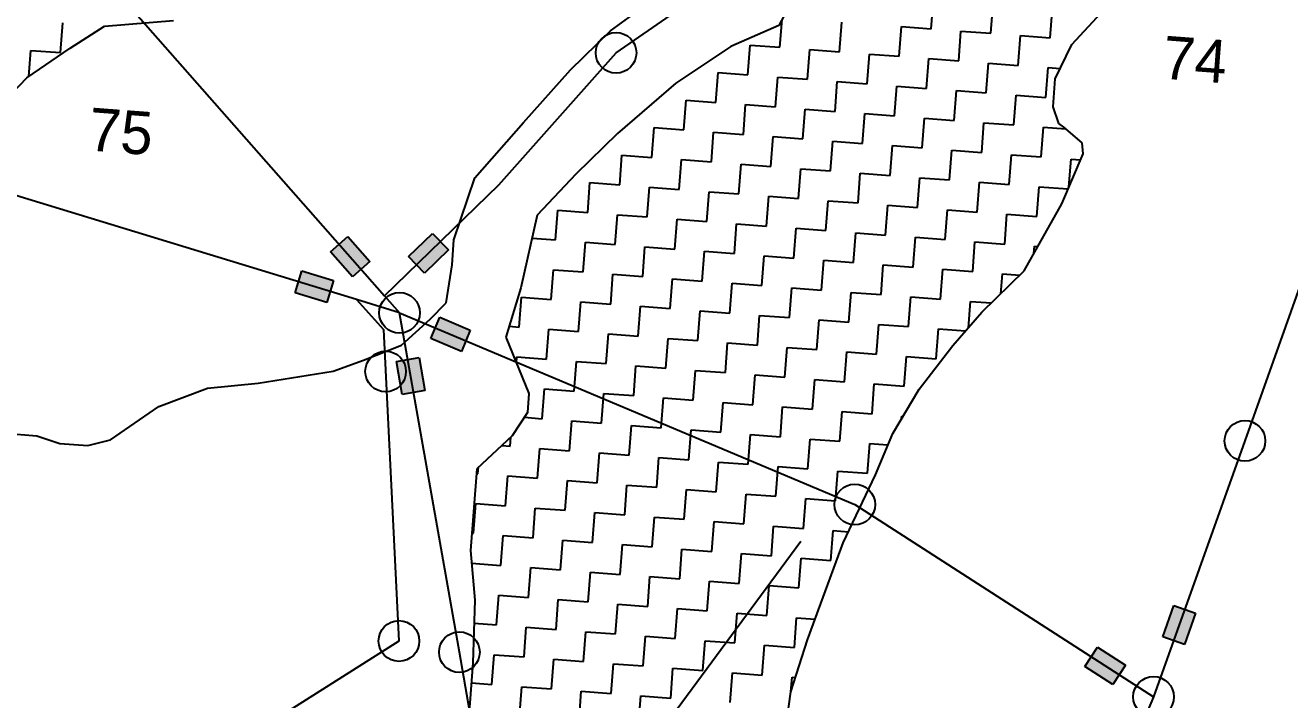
# Model space of a CAD drawing. Header units: metres. Extents: x 277693 to 281059, y 2038920 to 2043234.
# Drawn here: x 279516.8 to 279938.2, y 2039495.3 to 2039720.1 of the extents above; entities that cross this region are included whole.
import ezdxf
from ezdxf.enums import TextEntityAlignment as Align

# ---------------------------------------------------------------- set-up
doc = ezdxf.new("R2010")
doc.units = ezdxf.units.M
doc.header["$MEASUREMENT"] = 0
for name, color, linetype in [('LINE_WATER', 4, 'Continuous'), ('POLY_HATCH', 12, 'Continuous'), ('POLY_PARCEL', 6, 'Continuous'), ('TEXT_MAPOUT', 7, 'Continuous'), ('TEXT_PARCEL', 7, 'Continuous'), ('V_BOUND_LINE', 7, 'Continuous')]:
    doc.layers.add(name, color=color, linetype=linetype)
doc.styles.get("Standard").update_dxf_attribs({"font": 'arial.ttf'})
doc.styles.add('TEXT_MAP', font='', dxfattribs={"height": 2.5})
doc.styles.get('TEXT_MAP').set_extended_font_data('Kruti Dev 050')

msp = doc.modelspace()

# ---------------------------------------------------------------- hatches: boundary and pattern name
for points in [[(279625.84, 2039636.29), (279631.6, 2039641.36), (279624.27, 2039649.68), (279618.52, 2039644.61)], [(279644.52, 2039642.97), (279649.87, 2039637.48), (279657.82, 2039645.21), (279652.47, 2039650.7)], [(279617.34, 2039627.64), (279619.58, 2039634.97), (279608.98, 2039638.22), (279606.74, 2039630.88)], [(279654.91, 2039622.78), (279651.93, 2039615.71), (279662.15, 2039611.41), (279665.13, 2039618.48)], [(279648.07, 2039609.33), (279640.52, 2039608), (279642.44, 2039597.08), (279649.99, 2039598.41)], [(279895.92, 2039516.25), (279903.14, 2039513.68), (279906.86, 2039524.12), (279899.64, 2039526.69)], [(279879.3, 2039500.39), (279883.45, 2039506.84), (279874.13, 2039512.84), (279869.98, 2039506.4)]]:
    msp.add_hatch(color=256).paths.add_polyline_path(points)

# ---------------------------------------------------------------- linework, layer by layer
for p, q in [((279618.52, 2039644.61), (279624.27, 2039649.68)), ((279624.27, 2039649.68), (279631.6, 2039641.36)), ((279644.52, 2039642.97), (279652.47, 2039650.7)), ((279652.47, 2039650.7), (279657.82, 2039645.21)), ((279625.84, 2039636.29), (279618.52, 2039644.61)), ((279649.87, 2039637.48), (279644.52, 2039642.97)), ((279657.82, 2039645.21), (279649.87, 2039637.48)), ((279606.74, 2039630.88), (279608.98, 2039638.22)), ((279608.98, 2039638.22), (279619.58, 2039634.97)), ((279631.6, 2039641.36), (279625.84, 2039636.29)), ((279619.58, 2039634.97), (279617.34, 2039627.64)), ((279617.34, 2039627.64), (279606.74, 2039630.88)), ((279651.93, 2039615.71), (279654.91, 2039622.78)), ((279654.91, 2039622.78), (279665.13, 2039618.48)), ((279665.13, 2039618.48), (279662.15, 2039611.41)), ((279662.15, 2039611.41), (279651.93, 2039615.71)), ((279640.52, 2039608), (279648.07, 2039609.33)), ((279648.07, 2039609.33), (279649.99, 2039598.41)), ((279642.44, 2039597.08), (279640.52, 2039608)), ((279649.99, 2039598.41), (279642.44, 2039597.08)), ((279660.43, 2039392.69), (279775.26, 2039548.11)), ((279895.92, 2039516.25), (279899.64, 2039526.69)), ((279899.64, 2039526.69), (279906.86, 2039524.12)), ((279906.86, 2039524.12), (279903.14, 2039513.68)), ((279903.14, 2039513.68), (279895.92, 2039516.25)), ((279869.98, 2039506.4), (279874.13, 2039512.84)), ((279874.13, 2039512.84), (279883.45, 2039506.84)), ((279879.3, 2039500.39), (279869.98, 2039506.4)), ((279883.45, 2039506.84), (279879.3, 2039500.39))]:
    msp.add_line(p, q)
for centre in [(279713.7, 2039710.91), (279641.55, 2039624.25), (279636.9, 2039604.7), (279923.29, 2039581.56), (279793.25, 2039560.37), (279641.34, 2039514.86), (279661.48, 2039511.16), (279892.84, 2039496.23)]:
    msp.add_circle(centre, 6.78)
at = {"layer": 'LINE_WATER'}
for p, q in [((279711.9, 2039718.21), (279722.86, 2039726.25)), ((279698.46, 2039705.25), (279711.9, 2039718.21)), ((279682.84, 2039687.72), (279698.46, 2039705.25)), ((279666.65, 2039669.24), (279682.84, 2039687.72)), ((279659.66, 2039648.59), (279666.65, 2039669.24)), ((279659.03, 2039640.27), (279659.66, 2039648.59)), ((279657.09, 2039627.61), (279659.03, 2039640.27)), ((279651.74, 2039622.1), (279657.09, 2039627.61)), ((279642.21, 2039613.46), (279651.74, 2039622.1)), ((279629.51, 2039608.51), (279642.21, 2039613.46)), ((279594.43, 2039600.83), (279619.38, 2039604.85)), ((279619.38, 2039604.85), (279629.51, 2039608.51)), ((279577.54, 2039599.16), (279594.43, 2039600.83)), ((279561.31, 2039593), (279577.54, 2039599.16)), ((279545.19, 2039581.91), (279561.31, 2039593)), ((279509.86, 2039584.09), (279520.64, 2039583.28)), ((279520.64, 2039583.28), (279528.34, 2039580.72)), ((279528.34, 2039580.72), (279537.65, 2039580.02)), ((279537.65, 2039580.02), (279545.19, 2039581.91))]:
    msp.add_line(p, q, dxfattribs=at)
at = {"layer": 'POLY_HATCH'}
for p, q in [((279772.22, 2039727.92), (279767.97, 2039720.04)), ((279865.65, 2039713.73), (279875.35, 2039724.26)), ((279531.73, 2039712.43), (279543.24, 2039719.76)), ((279543.24, 2039719.76), (279566.2, 2039721.67)), ((279767.97, 2039720.04), (279751.93, 2039713.05)), ((279517.3, 2039702.58), (279531.73, 2039712.43)), ((279751.93, 2039713.05), (279733.66, 2039700.75)), ((279860.04, 2039702.3), (279865.65, 2039713.73)), ((279507.4, 2039692.38), (279517.3, 2039702.58)), ((279859.33, 2039692.87), (279860.04, 2039702.3)), ((279733.66, 2039700.75), (279714.13, 2039683.99)), ((279861.28, 2039687.39), (279859.33, 2039692.87)), ((279862.96, 2039686.08), (279861.28, 2039687.39)), ((279869.09, 2039680.87), (279862.96, 2039686.08)), ((279714.13, 2039683.99), (279700.33, 2039670.45)), ((279869.41, 2039677.29), (279869.09, 2039680.87)), ((279862.22, 2039660.61), (279869.41, 2039677.29)), ((279700.33, 2039670.45), (279687.44, 2039656.84)), ((279849.74, 2039638.21), (279862.22, 2039660.61)), ((279687.44, 2039656.84), (279681.95, 2039632.63)), ((279835.65, 2039624.46), (279849.74, 2039638.21)), ((279681.95, 2039632.63), (279676.97, 2039616.19)), ((279825.91, 2039613.35), (279835.65, 2039624.46)), ((279676.97, 2039616.19), (279684.67, 2039597.36)), ((279814.73, 2039598.79), (279825.91, 2039613.35)), ((279684.67, 2039597.36), (279684.19, 2039591.02)), ((279805.9, 2039584.05), (279814.73, 2039598.79)), ((279684.19, 2039591.02), (279679.03, 2039583.2)), ((279800.11, 2039570.26), (279805.9, 2039584.05)), ((279679.03, 2039583.2), (279667.25, 2039572.24)), ((279667.25, 2039572.24), (279665.19, 2039545.03)), ((279789.39, 2039547.53), (279800.11, 2039570.26)), ((279781.93, 2039527.35), (279789.39, 2039547.53)), ((279665.19, 2039545.03), (279666.67, 2039528.51)), ((279666.67, 2039528.51), (279666, 2039507.58)), ((279777.46, 2039515.25), (279781.93, 2039527.35)), ((279771.99, 2039497.88), (279777.46, 2039515.25)), ((279666, 2039507.58), (279664.76, 2039491.26)), ((279770.73, 2039489.09), (279771.99, 2039497.88))]:
    msp.add_line(p, q, dxfattribs=at)
at = {"layer": 'POLY_HATCH', "linetype": 'Continuous'}
for p, q in [((279818.72, 2039718.92), (279819.47, 2039728.85)), ((279838.57, 2039717.42), (279839.33, 2039727.35)), ((279858.43, 2039715.91), (279859.18, 2039725.84)), ((279528.55, 2039710.98), (279529.31, 2039720.9)), ((279768.33, 2039712.76), (279769.03, 2039722)), ((279788.18, 2039711.25), (279788.93, 2039721.18)), ((279808.04, 2039709.75), (279808.79, 2039719.68)), ((279808.79, 2039719.68), (279818.72, 2039718.92)), ((279827.89, 2039708.24), (279828.65, 2039718.17)), ((279828.65, 2039718.17), (279838.57, 2039717.42)), ((279847.75, 2039706.74), (279848.5, 2039716.66)), ((279848.5, 2039716.66), (279858.43, 2039715.91)), ((279517.97, 2039703.03), (279518.63, 2039711.73)), ((279518.63, 2039711.73), (279528.55, 2039710.98)), ((279757.64, 2039703.59), (279758.4, 2039713.51)), ((279758.4, 2039713.51), (279768.33, 2039712.76)), ((279777.5, 2039702.08), (279778.25, 2039712.01)), ((279778.25, 2039712.01), (279788.18, 2039711.25)), ((279797.36, 2039700.57), (279798.11, 2039710.5)), ((279798.11, 2039710.5), (279808.04, 2039709.75)), ((279817.21, 2039699.07), (279817.96, 2039709)), ((279817.96, 2039709), (279827.89, 2039708.24)), ((279837.07, 2039697.56), (279837.82, 2039707.49)), ((279837.82, 2039707.49), (279847.75, 2039706.74)), ((279856.92, 2039696.06), (279857.68, 2039705.98)), ((279857.68, 2039705.98), (279861.7, 2039705.68)), ((279746.96, 2039694.41), (279747.72, 2039704.34)), ((279747.72, 2039704.34), (279757.64, 2039703.59)), ((279766.82, 2039692.9), (279767.57, 2039702.83)), ((279767.57, 2039702.83), (279777.5, 2039702.08)), ((279786.68, 2039691.4), (279787.43, 2039701.33)), ((279787.43, 2039701.33), (279797.36, 2039700.57)), ((279806.53, 2039689.89), (279807.28, 2039699.82)), ((279807.28, 2039699.82), (279817.21, 2039699.07)), ((279826.39, 2039688.39), (279827.14, 2039698.32)), ((279827.14, 2039698.32), (279837.07, 2039697.56)), ((279736.28, 2039685.24), (279737.04, 2039695.16)), ((279737.04, 2039695.16), (279746.96, 2039694.41)), ((279756.14, 2039683.73), (279756.89, 2039693.66)), ((279756.89, 2039693.66), (279766.82, 2039692.9)), ((279846.24, 2039686.88), (279846.99, 2039696.81)), ((279846.99, 2039696.81), (279856.92, 2039696.06)), ((279775.99, 2039682.22), (279776.75, 2039692.15)), ((279776.75, 2039692.15), (279786.68, 2039691.4)), ((279795.85, 2039680.72), (279796.6, 2039690.65)), ((279796.6, 2039690.65), (279806.53, 2039689.89)), ((279815.71, 2039679.21), (279816.46, 2039689.14)), ((279816.46, 2039689.14), (279826.39, 2039688.39)), ((279725.6, 2039676.06), (279726.36, 2039685.99)), ((279726.36, 2039685.99), (279736.28, 2039685.24)), ((279835.56, 2039677.71), (279836.31, 2039687.63)), ((279836.31, 2039687.63), (279846.24, 2039686.88)), ((279855.42, 2039676.2), (279856.17, 2039686.13)), ((279856.17, 2039686.13), (279863.56, 2039685.57)), ((279745.46, 2039674.56), (279746.21, 2039684.48)), ((279746.21, 2039684.48), (279756.14, 2039683.73)), ((279765.31, 2039673.05), (279766.07, 2039682.98)), ((279766.07, 2039682.98), (279775.99, 2039682.22)), ((279785.17, 2039671.54), (279785.92, 2039681.47)), ((279785.92, 2039681.47), (279795.85, 2039680.72)), ((279714.92, 2039666.89), (279715.67, 2039676.81)), ((279715.67, 2039676.81), (279725.6, 2039676.06)), ((279805.02, 2039670.04), (279805.78, 2039679.97)), ((279805.78, 2039679.97), (279815.71, 2039679.21)), ((279824.88, 2039668.53), (279825.63, 2039678.46)), ((279825.63, 2039678.46), (279835.56, 2039677.71)), ((279844.74, 2039667.03), (279845.49, 2039676.95)), ((279845.49, 2039676.95), (279855.42, 2039676.2)), ((279734.78, 2039665.38), (279735.53, 2039675.31)), ((279735.53, 2039675.31), (279745.46, 2039674.56)), ((279754.63, 2039663.87), (279755.39, 2039673.8)), ((279755.39, 2039673.8), (279765.31, 2039673.05)), ((279774.49, 2039662.37), (279775.24, 2039672.3)), ((279775.24, 2039672.3), (279785.17, 2039671.54)), ((279864.65, 2039666.24), (279865.34, 2039675.45)), ((279865.34, 2039675.45), (279868.51, 2039675.21)), ((279794.34, 2039660.86), (279795.1, 2039670.79)), ((279795.1, 2039670.79), (279805.02, 2039670.04)), ((279814.2, 2039659.36), (279814.95, 2039669.28)), ((279814.95, 2039669.28), (279824.88, 2039668.53)), ((279834.06, 2039657.85), (279834.81, 2039667.78)), ((279834.81, 2039667.78), (279844.74, 2039667.03)), ((279704.24, 2039657.71), (279704.99, 2039667.64)), ((279704.99, 2039667.64), (279714.92, 2039666.89)), ((279724.1, 2039656.21), (279724.85, 2039666.13)), ((279724.85, 2039666.13), (279734.78, 2039665.38)), ((279743.95, 2039654.7), (279744.71, 2039664.63)), ((279744.71, 2039664.63), (279754.63, 2039663.87)), ((279853.91, 2039656.35), (279854.66, 2039666.27)), ((279854.66, 2039666.27), (279864.34, 2039665.54)), ((279763.81, 2039653.19), (279764.56, 2039663.12)), ((279764.56, 2039663.12), (279774.49, 2039662.37)), ((279783.66, 2039651.69), (279784.42, 2039661.62)), ((279784.42, 2039661.62), (279794.34, 2039660.86)), ((279803.52, 2039650.18), (279804.27, 2039660.11)), ((279804.27, 2039660.11), (279814.2, 2039659.36)), ((279693.56, 2039648.54), (279694.31, 2039658.46)), ((279694.31, 2039658.46), (279704.24, 2039657.71)), ((279713.42, 2039647.03), (279714.17, 2039656.96)), ((279714.17, 2039656.96), (279724.1, 2039656.21)), ((279733.27, 2039645.52), (279734.02, 2039655.45)), ((279734.02, 2039655.45), (279743.95, 2039654.7)), ((279823.37, 2039648.68), (279824.13, 2039658.6)), ((279824.13, 2039658.6), (279834.06, 2039657.85)), ((279843.23, 2039647.17), (279843.98, 2039657.1)), ((279843.98, 2039657.1), (279853.91, 2039656.35)), ((279753.13, 2039644.02), (279753.88, 2039653.95)), ((279753.88, 2039653.95), (279763.81, 2039653.19)), ((279772.98, 2039642.51), (279773.74, 2039652.44)), ((279773.74, 2039652.44), (279783.66, 2039651.69)), ((279792.84, 2039641.01), (279793.59, 2039650.94)), ((279793.59, 2039650.94), (279803.52, 2039650.18)), ((279685.69, 2039649.13), (279693.56, 2039648.54)), ((279702.74, 2039637.86), (279703.49, 2039647.78)), ((279703.49, 2039647.78), (279713.42, 2039647.03)), ((279812.69, 2039639.5), (279813.45, 2039649.43)), ((279813.45, 2039649.43), (279823.37, 2039648.68)), ((279832.55, 2039638), (279833.3, 2039647.92)), ((279833.3, 2039647.92), (279843.23, 2039647.17)), ((279722.59, 2039636.35), (279723.34, 2039646.28)), ((279723.34, 2039646.28), (279733.27, 2039645.52)), ((279742.45, 2039634.84), (279743.2, 2039644.77)), ((279743.2, 2039644.77), (279753.13, 2039644.02)), ((279762.3, 2039633.34), (279763.06, 2039643.27)), ((279763.06, 2039643.27), (279772.98, 2039642.51)), ((279852.98, 2039644.02), (279853.16, 2039646.42)), ((279853.16, 2039646.42), (279854.27, 2039646.33)), ((279692.05, 2039628.68), (279692.81, 2039638.61)), ((279692.81, 2039638.61), (279702.74, 2039637.86)), ((279782.16, 2039631.83), (279782.91, 2039641.76)), ((279782.91, 2039641.76), (279792.84, 2039641.01)), ((279802.01, 2039630.33), (279802.77, 2039640.25)), ((279802.77, 2039640.25), (279812.69, 2039639.5)), ((279821.87, 2039628.82), (279822.62, 2039638.75)), ((279822.62, 2039638.75), (279832.55, 2039638)), ((279711.91, 2039627.18), (279712.66, 2039637.1)), ((279712.66, 2039637.1), (279722.59, 2039636.35)), ((279731.77, 2039625.67), (279732.52, 2039635.6)), ((279732.52, 2039635.6), (279742.45, 2039634.84)), ((279751.62, 2039624.16), (279752.37, 2039634.09)), ((279752.37, 2039634.09), (279762.3, 2039633.34)), ((279841.98, 2039630.63), (279842.48, 2039637.24)), ((279842.48, 2039637.24), (279848.3, 2039636.8)), ((279771.48, 2039622.66), (279772.23, 2039632.59)), ((279772.23, 2039632.59), (279782.16, 2039631.83)), ((279791.33, 2039621.15), (279792.09, 2039631.08)), ((279792.09, 2039631.08), (279802.01, 2039630.33)), ((279681.37, 2039619.51), (279682.13, 2039629.43)), ((279682.13, 2039629.43), (279692.05, 2039628.68)), ((279701.23, 2039618), (279701.98, 2039627.93)), ((279701.98, 2039627.93), (279711.91, 2039627.18)), ((279721.09, 2039616.49), (279721.84, 2039626.42)), ((279721.84, 2039626.42), (279731.77, 2039625.67)), ((279811.19, 2039619.65), (279811.94, 2039629.57)), ((279811.94, 2039629.57), (279821.87, 2039628.82)), ((279831.13, 2039619.3), (279831.8, 2039628.07)), ((279831.8, 2039628.07), (279838.8, 2039627.54)), ((279740.94, 2039614.99), (279741.69, 2039624.92)), ((279741.69, 2039624.92), (279751.62, 2039624.16)), ((279760.8, 2039613.48), (279761.55, 2039623.41)), ((279761.55, 2039623.41), (279771.48, 2039622.66)), ((279780.65, 2039611.98), (279781.4, 2039621.9)), ((279781.4, 2039621.9), (279791.33, 2039621.15)), ((279678.05, 2039619.76), (279681.37, 2039619.51)), ((279690.55, 2039608.83), (279691.3, 2039618.75)), ((279691.3, 2039618.75), (279701.23, 2039618)), ((279710.4, 2039607.32), (279711.16, 2039617.25)), ((279711.16, 2039617.25), (279721.09, 2039616.49)), ((279800.51, 2039610.47), (279801.26, 2039620.4)), ((279801.26, 2039620.4), (279811.19, 2039619.65)), ((279820.36, 2039608.97), (279821.12, 2039618.89)), ((279821.12, 2039618.89), (279830.17, 2039618.21)), ((279730.26, 2039605.81), (279731.01, 2039615.74)), ((279731.01, 2039615.74), (279740.94, 2039614.99)), ((279750.12, 2039604.31), (279750.87, 2039614.24)), ((279750.87, 2039614.24), (279760.8, 2039613.48)), ((279680.47, 2039607.62), (279680.62, 2039609.58)), ((279680.62, 2039609.58), (279690.55, 2039608.83)), ((279769.97, 2039602.8), (279770.72, 2039612.73)), ((279770.72, 2039612.73), (279780.65, 2039611.98)), ((279789.83, 2039601.3), (279790.58, 2039611.22)), ((279790.58, 2039611.22), (279800.51, 2039610.47)), ((279809.68, 2039599.79), (279810.44, 2039609.72)), ((279810.44, 2039609.72), (279820.36, 2039608.97)), ((279699.72, 2039598.14), (279700.48, 2039608.07)), ((279700.48, 2039608.07), (279710.4, 2039607.32)), ((279719.58, 2039596.64), (279720.33, 2039606.57)), ((279720.33, 2039606.57), (279730.26, 2039605.81)), ((279739.43, 2039595.13), (279740.19, 2039605.06)), ((279740.19, 2039605.06), (279750.12, 2039604.31)), ((279759.29, 2039593.63), (279760.04, 2039603.55)), ((279760.04, 2039603.55), (279769.97, 2039602.8)), ((279779.15, 2039592.12), (279779.9, 2039602.05)), ((279779.9, 2039602.05), (279789.83, 2039601.3)), ((279799, 2039590.62), (279799.75, 2039600.54)), ((279799.75, 2039600.54), (279809.68, 2039599.79)), ((279689.04, 2039588.97), (279689.8, 2039598.9)), ((279689.8, 2039598.9), (279699.72, 2039598.14)), ((279708.9, 2039587.46), (279709.65, 2039597.39)), ((279709.65, 2039597.39), (279719.58, 2039596.64)), ((279728.75, 2039585.96), (279729.51, 2039595.89)), ((279729.51, 2039595.89), (279739.43, 2039595.13)), ((279748.61, 2039584.45), (279749.36, 2039594.38)), ((279749.36, 2039594.38), (279759.29, 2039593.63)), ((279768.47, 2039582.95), (279769.22, 2039592.87)), ((279769.22, 2039592.87), (279779.15, 2039592.12)), ((279683.13, 2039589.42), (279689.04, 2039588.97)), ((279698.22, 2039578.29), (279698.97, 2039588.22)), ((279698.97, 2039588.22), (279708.9, 2039587.46)), ((279788.32, 2039581.44), (279789.07, 2039591.37)), ((279789.07, 2039591.37), (279799, 2039590.62)), ((279808.86, 2039588.99), (279808.93, 2039589.86)), ((279808.93, 2039589.86), (279809.37, 2039589.83)), ((279718.07, 2039576.78), (279718.83, 2039586.71)), ((279718.83, 2039586.71), (279728.75, 2039585.96)), ((279737.93, 2039575.28), (279738.68, 2039585.21)), ((279738.68, 2039585.21), (279748.61, 2039584.45)), ((279757.78, 2039573.77), (279758.54, 2039583.7)), ((279758.54, 2039583.7), (279768.47, 2039582.95)), ((279675.6, 2039580), (279678.36, 2039579.8)), ((279678.36, 2039579.8), (279678.59, 2039582.79)), ((279777.64, 2039572.27), (279778.39, 2039582.19)), ((279778.39, 2039582.19), (279788.32, 2039581.44)), ((279797.5, 2039570.76), (279798.25, 2039580.69)), ((279798.25, 2039580.69), (279804.3, 2039580.23)), ((279687.54, 2039569.11), (279688.29, 2039579.04)), ((279688.29, 2039579.04), (279698.22, 2039578.29)), ((279707.39, 2039567.61), (279708.15, 2039577.54)), ((279708.15, 2039577.54), (279718.07, 2039576.78)), ((279727.25, 2039566.1), (279728, 2039576.03)), ((279728, 2039576.03), (279737.93, 2039575.28)), ((279667.68, 2039570.62), (279667.85, 2039572.79)), ((279747.1, 2039564.6), (279747.86, 2039574.52)), ((279747.86, 2039574.52), (279757.78, 2039573.77)), ((279766.96, 2039563.09), (279767.71, 2039573.02)), ((279767.71, 2039573.02), (279777.64, 2039572.27)), ((279786.81, 2039561.59), (279787.57, 2039571.51)), ((279787.57, 2039571.51), (279797.5, 2039570.76)), ((279667.13, 2039570.66), (279667.68, 2039570.62)), ((279676.86, 2039559.94), (279677.61, 2039569.87)), ((279677.61, 2039569.87), (279687.54, 2039569.11)), ((279696.71, 2039558.43), (279697.47, 2039568.36)), ((279697.47, 2039568.36), (279707.39, 2039567.61)), ((279716.57, 2039556.93), (279717.32, 2039566.86)), ((279717.32, 2039566.86), (279727.25, 2039566.1)), ((279736.42, 2039555.42), (279737.18, 2039565.35)), ((279737.18, 2039565.35), (279747.1, 2039564.6)), ((279756.28, 2039553.92), (279757.03, 2039563.84)), ((279757.03, 2039563.84), (279766.96, 2039563.09)), ((279666.18, 2039550.76), (279666.93, 2039560.69)), ((279666.93, 2039560.69), (279676.86, 2039559.94)), ((279686.03, 2039549.26), (279686.78, 2039559.19)), ((279686.78, 2039559.19), (279696.71, 2039558.43)), ((279776.13, 2039552.41), (279776.89, 2039562.34)), ((279776.89, 2039562.34), (279786.81, 2039561.59)), ((279705.89, 2039547.75), (279706.64, 2039557.68)), ((279706.64, 2039557.68), (279716.57, 2039556.93)), ((279725.74, 2039546.25), (279726.5, 2039556.17)), ((279726.5, 2039556.17), (279736.42, 2039555.42)), ((279745.6, 2039544.74), (279746.35, 2039554.67)), ((279746.35, 2039554.67), (279756.28, 2039553.92)), ((279665.62, 2039550.81), (279666.18, 2039550.76)), ((279675.35, 2039540.08), (279676.1, 2039550.01)), ((279676.1, 2039550.01), (279686.03, 2039549.26)), ((279765.45, 2039543.24), (279766.21, 2039553.16)), ((279766.21, 2039553.16), (279776.13, 2039552.41)), ((279785.31, 2039541.73), (279786.06, 2039551.66)), ((279786.06, 2039551.66), (279791.16, 2039551.27)), ((279695.21, 2039538.58), (279695.96, 2039548.51)), ((279695.96, 2039548.51), (279705.89, 2039547.75)), ((279715.06, 2039537.07), (279715.81, 2039547)), ((279715.81, 2039547), (279725.74, 2039546.25)), ((279734.92, 2039535.57), (279735.67, 2039545.49)), ((279735.67, 2039545.49), (279745.6, 2039544.74)), ((279754.77, 2039534.06), (279755.53, 2039543.99)), ((279755.53, 2039543.99), (279765.45, 2039543.24)), ((279774.63, 2039532.55), (279775.38, 2039542.48)), ((279775.38, 2039542.48), (279785.31, 2039541.73)), ((279665.56, 2039540.83), (279675.35, 2039540.08)), ((279684.53, 2039529.4), (279685.28, 2039539.33)), ((279685.28, 2039539.33), (279695.21, 2039538.58)), ((279704.38, 2039527.9), (279705.13, 2039537.83)), ((279705.13, 2039537.83), (279715.06, 2039537.07)), ((279724.24, 2039526.39), (279724.99, 2039536.32)), ((279724.99, 2039536.32), (279734.92, 2039535.57)), ((279744.09, 2039524.89), (279744.85, 2039534.81)), ((279744.85, 2039534.81), (279754.77, 2039534.06)), ((279763.95, 2039523.38), (279764.7, 2039533.31)), ((279764.7, 2039533.31), (279774.63, 2039532.55)), ((279673.84, 2039520.23), (279674.6, 2039530.16)), ((279674.6, 2039530.16), (279684.53, 2039529.4)), ((279693.7, 2039518.72), (279694.45, 2039528.65)), ((279694.45, 2039528.65), (279704.38, 2039527.9)), ((279713.56, 2039517.22), (279714.31, 2039527.14)), ((279714.31, 2039527.14), (279724.24, 2039526.39)), ((279733.41, 2039515.71), (279734.16, 2039525.64)), ((279734.16, 2039525.64), (279744.09, 2039524.89)), ((279666.42, 2039520.79), (279673.84, 2039520.23)), ((279753.27, 2039514.21), (279754.02, 2039524.13)), ((279754.02, 2039524.13), (279763.95, 2039523.38)), ((279773.12, 2039512.7), (279773.88, 2039522.63)), ((279773.88, 2039522.63), (279780.01, 2039522.16)), ((279683.02, 2039509.55), (279683.77, 2039519.48)), ((279683.77, 2039519.48), (279693.7, 2039518.72)), ((279702.88, 2039508.04), (279703.63, 2039517.97)), ((279703.63, 2039517.97), (279713.56, 2039517.22)), ((279722.73, 2039506.54), (279723.48, 2039516.46)), ((279723.48, 2039516.46), (279733.41, 2039515.71)), ((279742.59, 2039505.03), (279743.34, 2039514.96)), ((279743.34, 2039514.96), (279753.27, 2039514.21)), ((279762.44, 2039503.52), (279763.19, 2039513.45)), ((279763.19, 2039513.45), (279773.12, 2039512.7)), ((279672.34, 2039500.37), (279673.09, 2039510.3)), ((279673.09, 2039510.3), (279683.02, 2039509.55)), ((279692.19, 2039498.87), (279692.95, 2039508.79)), ((279692.95, 2039508.79), (279702.88, 2039508.04)), ((279712.05, 2039497.36), (279712.8, 2039507.29)), ((279712.8, 2039507.29), (279722.73, 2039506.54)), ((279731.91, 2039495.86), (279732.66, 2039505.78)), ((279732.66, 2039505.78), (279742.59, 2039505.03)), ((279751.76, 2039494.35), (279752.51, 2039504.28)), ((279752.51, 2039504.28), (279762.44, 2039503.52)), ((279665.49, 2039500.89), (279672.34, 2039500.37)), ((279681.51, 2039489.69), (279682.27, 2039499.62)), ((279682.27, 2039499.62), (279692.19, 2039498.87)), ((279772, 2039497.93), (279772.37, 2039502.77)), ((279772.37, 2039502.77), (279773.5, 2039502.69)), ((279701.37, 2039488.19), (279702.12, 2039498.11)), ((279702.12, 2039498.11), (279712.05, 2039497.36)), ((279721.22, 2039486.68), (279721.98, 2039496.61)), ((279721.98, 2039496.61), (279731.91, 2039495.86))]:
    msp.add_line(p, q, dxfattribs=at)
at = {"layer": 'POLY_PARCEL'}
for p, q in [((279449.95, 2039841.96), (279636.57, 2039629.9)), ((279713.7, 2039710.91), (279809.63, 2039777.43)), ((279674.68, 2039666.96), (279713.7, 2039710.91)), ((279627.16, 2039628.65), (279439.16, 2039686.16)), ((279636.57, 2039629.9), (279674.68, 2039666.96)), ((279636.57, 2039629.9), (279641.55, 2039624.25)), ((279627.16, 2039628.65), (279636.21, 2039618.66)), ((279641.55, 2039624.25), (279627.16, 2039628.65)), ((279641.55, 2039624.25), (279793.25, 2039560.37)), ((279661.48, 2039511.16), (279641.55, 2039624.25)), ((279636.21, 2039618.66), (279641.34, 2039514.86)), ((279793.25, 2039560.37), (279892.84, 2039496.23)), ((279641.34, 2039514.86), (279546.75, 2039455)), ((279685.58, 2039374.12), (279661.48, 2039511.16))]:
    msp.add_line(p, q, dxfattribs=at)
at = {"layer": 'V_BOUND_LINE'}
for p, q in [((279968.34, 2039708.78), (279923.29, 2039581.56)), ((279923.29, 2039581.56), (279892.84, 2039496.23)), ((279892.84, 2039496.23), (279841.18, 2039374.97))]:
    msp.add_line(p, q, dxfattribs=at)

# ---------------------------------------------------------------- texts
at = {"layer": 'TEXT_MAPOUT'}
msp.add_text('MAUJE SARVECHI SHIV', height=19.9126, rotation=65.1717, dxfattribs=at).set_placement((279940.18, 2039442.17))
at = {"layer": 'TEXT_PARCEL', "style": 'TEXT_MAP'}
for s, p in [('74', (279906.65, 2039708.69)), ('75', (279548.67, 2039684.64))]:
    msp.add_text(s, height=14.337, rotation=355.663, dxfattribs=at).set_placement(p, align=Align.MIDDLE)

doc.saveas('drawing.dxf')
